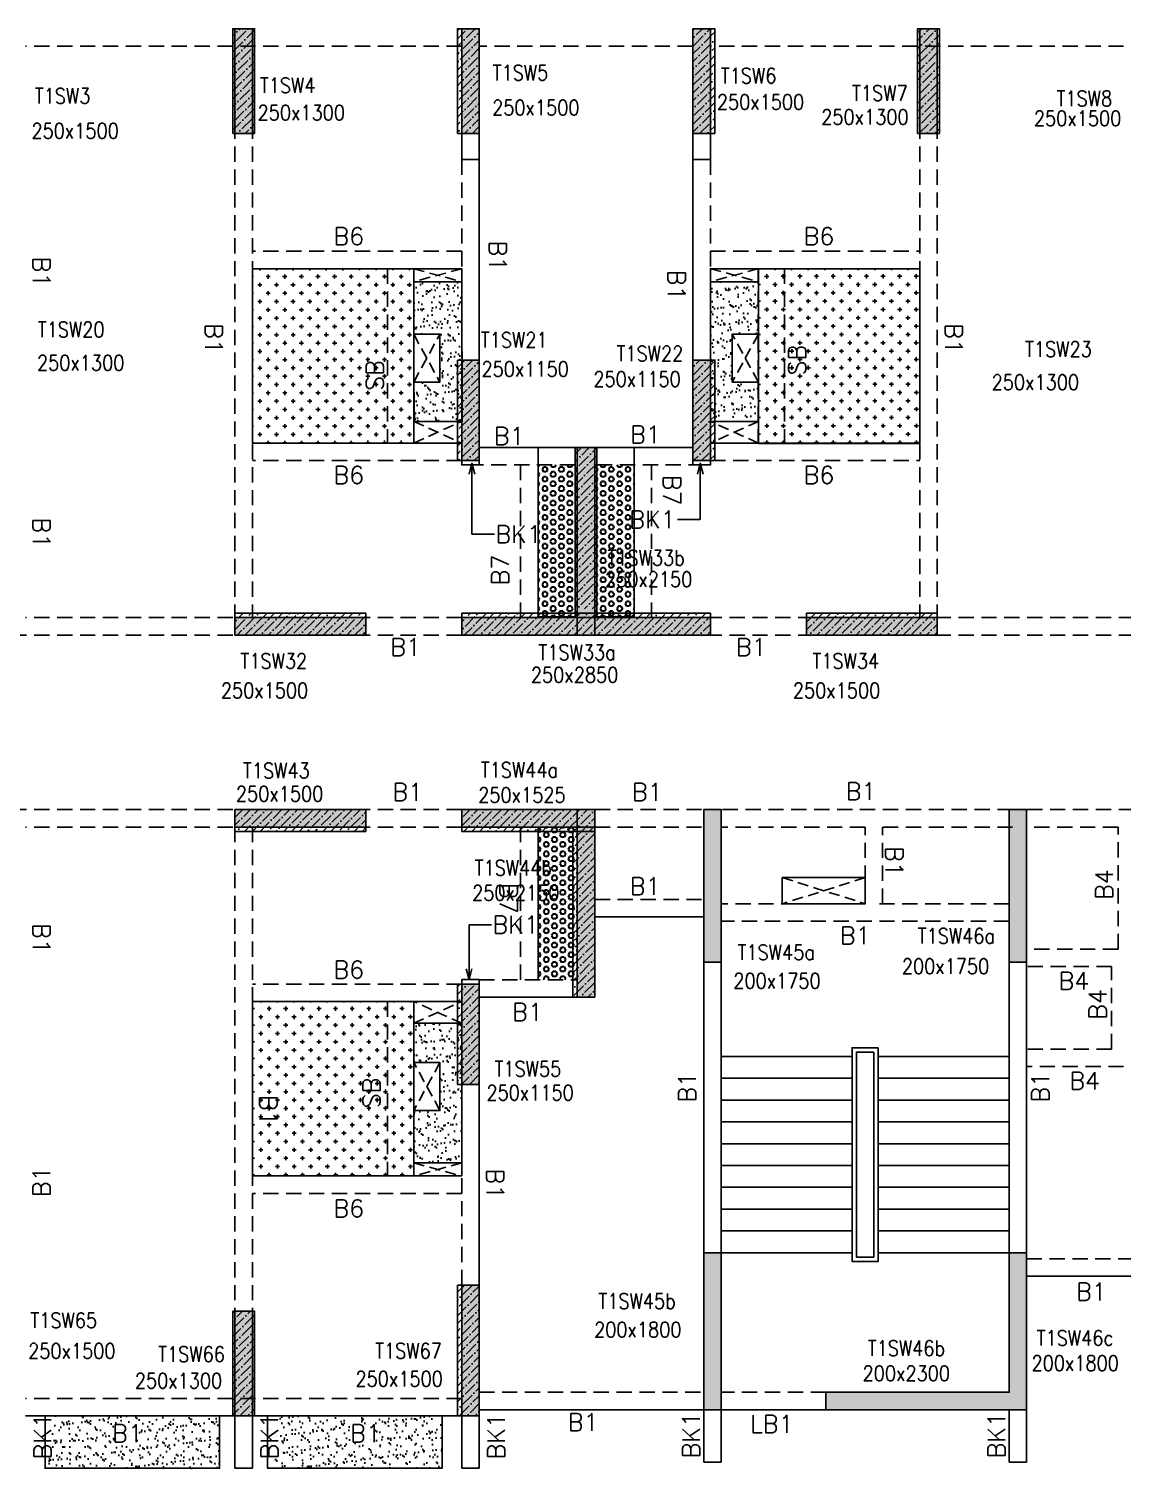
# Model space of a CAD drawing. Header units: millimetres. Extents: x 1078357 to 2594950, y -5122486 to -4636555.
# Drawn here: x 1112016 to 1124549, y -4672491 to -4655991 of the extents above; entities that cross this region are included whole.
import ezdxf

# ---------------------------------------------------------------- set-up
doc = ezdxf.new("R2010")
doc.units = ezdxf.units.MM
for name, pattern in [('CONTINOUS', [0]), ('HIDDEN', [0.375, 0.25, -0.125]), ('New Retail block$0$CONTINOUS', [0])]:
    doc.linetypes.add(name, pattern=pattern)
doc.layers.get('0').update_dxf_attribs({"lineweight": 0})
for name, color, linetype in [('B-200x325', 201, 'HIDDEN'), ('DROP SLAB', 8, 'Continuous'), ('NON STR. RCC WALL', 6, 'Continuous'), ('S-BEAM', 3, 'HIDDEN'), ('S-BEAM NO.', 6, 'Continuous'), ('S-COLUM_STOP', 12, 'Continuous'), ('S-COLUMN', 1, 'Continuous'), ('S-COLUMN_START', 4, 'Continuous'), ('S-CUTOUT', 8, 'HIDDEN'), ('S-SLAB-PROJECTION', 54, 'New Retail block$0$CONTINOUS'), ('S-STAIR', 31, 'Continuous'), ('SLAB FOLD', 8, 'Continuous')]:
    doc.layers.add(name, color=color, linetype=linetype)
for name, color, linetype, lineweight in [('COL. NO.', 30, 'Continuous', 25), ('COL. SIZE', 7, 'Continuous', 25), ('HATCH', 8, 'Continuous', 30)]:
    doc.layers.add(name, color=color, linetype=linetype, lineweight=lineweight)
doc.styles.add('Roman', font='romans')
doc.styles.add('ROMANS', font='romans.shx', dxfattribs={"width": 0.85})
doc.dimstyles.new('HARESH', dxfattribs={"dimtxt": 150, "dimasz": 75, "dimexe": 0, "dimexo": 0, "dimgap": 25, "dimtad": 1, "dimdec": 0, "dimdsep": 46, "dimtxsty": 'Roman', "dimblk": 'OBLIQUE', "dimcen": 225, "dimdle": 25, "dimclrd": 2, "dimclre": 2, "dimclrt": 7, "dimadec": 8, "dimazin": 1, "dimtfac": 1, "dimtdec": 0, "dimtmove": 0, "dimatfit": 0, "dimfxl": 1, "dimlwd": -1, "dimlwe": -1, "dimarcsym": 0})
pattern_1 = [(45, (903512.135, -4613405.35), (33.67596, 123.478522), [158.75, -31.75, 0, -31.75])]
pattern_2 = [(180, (1109278.52, -4473986.17), (-7e-15, -54.992613), [31.75, -63.5]), (300, (1109278.52, -4473986.17), (47.625, 27.496307), [31.75, -63.5]), (240, (1109246.77, -4473986.17), (47.625, -27.496307), [31.75, -63.5])]
pattern_3 = [(180.03079016, (-3255063.09, 14065734.42), (-95.1987999, -95.3011726), [47.625, -142.875]), (270.03079016, (-3255086.91, 14065758.22), (95.3011726, -95.1987999), [47.625, -142.875])]

# ---------------------------------------------------------------- blocks, each defined once
blk = doc.blocks.new('_Oblique')
at = {"color": 0, "linetype": 'ByBlock', "lineweight": -2}
blk.add_line((-0.5, -0.5), (0.5, 0.5), dxfattribs=at)

msp = doc.modelspace()

# ---------------------------------------------------------------- hatches: boundary and pattern name
at = {"layer": 'DROP SLAB'}
h = msp.add_hatch(dxfattribs=at)
h.set_pattern_fill('CROSS', color=8, scale=15, angle=179.96921)
h.set_pattern_definition(pattern_3)
h.paths.add_polyline_path([(1116428.3, -4658741.4), (1114578.3, -4658741.4), (1114578.3, -4660741.2), (1116428.3, -4660741.2)])
h = msp.add_hatch(dxfattribs=at)
h.set_pattern_fill('CROSS', color=8, scale=15, angle=0.03079)
h.set_pattern_definition(pattern_3)
h.paths.add_polyline_path([(1120378.4, -4658744), (1122228.3, -4658744), (1122228.3, -4660743.8), (1120378.4, -4660743.8)])
h = msp.add_hatch(dxfattribs=at)
h.set_pattern_fill('CROSS', color=8, scale=15, angle=0.03079)
h.set_pattern_definition([(180.03079016, (-12032860.81, 51537887.92), (-95.19879988, -95.30117261), [47.625, -142.875]), (270.03079016, (-12032884.64, 51537911.72), (95.30117261, -95.19879988), [47.625, -142.875])])
h.paths.add_polyline_path([(1116428.4, -4667141.1), (1114578.3, -4667141.1), (1114578.3, -4669140.9), (1116428.4, -4669140.9)])
at = {"layer": 'HATCH'}
h = msp.add_hatch(dxfattribs=at)
h.set_pattern_fill('AR-SAND', color=8, scale=3, angle=0.02985)
h.set_pattern_definition([(37.47015413, (-3915069.63, 18699654.32), (-4.72361136, 146.8264517), [0, -115.824, 0, -129.54, 0, -123.825]), (7.4701541, (-3915069.63, 18699654.32), (134.9689868, 214.9772528), [0, -62.484, 0, -104.394, 0, -40.005]), (327.4701541, (-3915163.35, 18699654.37), (237.2979035, 0.3075449), [0, -38.1, 0, -137.16, 0, -179.07]), (317.4701541, (-3915163.35, 18699654.37), (229.1017424, 66.759465), [0, -19.05, 0, -89.916, 0, -102.87])])
h.paths.add_polyline_path([(1116978.4, -4658891.2), (1116428.4, -4658891.2), (1116428.4, -4659491.2), (1116728.4, -4659491.2), (1116728.4, -4660041.2), (1116428.3, -4660041.1), (1116435.8, -4660491.2), (1116982.1, -4660491.2)])
h = msp.add_hatch(dxfattribs=at)
h.set_pattern_fill('AR-SAND', color=8, scale=3, angle=179.97015)
h.set_pattern_definition([(37.47015413, (-3915054.63, 18699617.45), (-4.72361136, 146.8264517), [0, -115.824, 0, -129.54, 0, -123.825]), (7.4701541, (-3915054.63, 18699617.45), (134.9689868, 214.9772528), [0, -62.484, 0, -104.394, 0, -40.005]), (327.4701541, (-3915148.35, 18699617.5), (237.2979035, 0.3075449), [0, -38.1, 0, -137.16, 0, -179.07]), (317.4701541, (-3915148.35, 18699617.5), (229.1017424, 66.759465), [0, -19.05, 0, -89.916, 0, -102.87])])
h.paths.add_polyline_path([(1119828.3, -4658891.2), (1120378.3, -4658891.2), (1120378.3, -4659491.2), (1120078.4, -4659491.2), (1120078.4, -4660041.2), (1120378.3, -4660041.1), (1120378.3, -4660491.2), (1119828.4, -4660491.2)])
at = {"layer": 'HATCH', "ltscale": 1000}
h = msp.add_hatch(dxfattribs=at)
h.set_pattern_fill('HEX', color=8, scale=10, angle=180)
h.set_pattern_definition(pattern_2)
h.paths.add_polyline_path([(1118303.3, -4662730.5), (1117853.3, -4662730.5), (1117853.3, -4660991.2), (1118303.3, -4660991.2)])
h = msp.add_hatch(dxfattribs=at)
h.set_pattern_fill('HEX', color=8, scale=10, angle=180)
h.set_pattern_definition(pattern_2)
h.paths.add_polyline_path([(1118503.7, -4662730.5), (1118953.7, -4662730.5), (1118953.7, -4660991.2), (1118503.7, -4660991.2)])
h = msp.add_hatch(dxfattribs=at)
h.set_pattern_fill('HEX', color=8, scale=10, angle=180)
h.set_pattern_definition([(180, (-1085170.91, 4894052.203), (-7e-15, -54.99261315), [31.75, -63.5]), (300, (-1085170.91, 4894052.203), (47.625, 27.49630658), [31.75, -63.5]), (240, (-1085202.66, 4894052.203), (47.625, -27.49630658), [31.75, -63.5])])
h.paths.add_polyline_path([(1118303.2, -4666891.2), (1117853.1, -4666891.2), (1117853.5, -4665141.2), (1118303.5, -4665141.2)])
at = {"layer": 'HATCH'}
h = msp.add_hatch(dxfattribs=at)
h.set_pattern_fill('AR-SAND', color=8, scale=3, angle=359.97015)
h.set_pattern_definition([(37.47015413, (-3905404.84, 18699617.45), (-4.72361136, 146.8264517), [0, -115.824, 0, -129.54, 0, -123.825]), (7.4701541, (-3905404.84, 18699617.45), (134.9689868, 214.9772528), [0, -62.484, 0, -104.394, 0, -40.005]), (327.4701541, (-3905498.57, 18699617.5), (237.2979035, 0.3075449), [0, -38.1, 0, -137.16, 0, -179.07]), (317.4701541, (-3905498.57, 18699617.5), (229.1017424, 66.759465), [0, -19.05, 0, -89.916, 0, -102.87])])
h.paths.add_polyline_path([(1116978.3, -4668991.2), (1116428.3, -4668991.2), (1116428.3, -4668391.1), (1116728.3, -4668391.1), (1116728.3, -4667841.2), (1116428.3, -4667841.2), (1116428.3, -4667391.2), (1116978.3, -4667391.2)])
h = msp.add_hatch(dxfattribs=at)
h.set_pattern_fill('AR-SAND', color=8, scale=3, angle=179.97015)
h.set_pattern_definition([(37.47015413, (-3913729.63, 18699617.45), (-4.72361136, 146.8264517), [0, -115.824, 0, -129.54, 0, -123.825]), (7.4701541, (-3913729.63, 18699617.45), (134.9689868, 214.9772528), [0, -62.484, 0, -104.394, 0, -40.005]), (327.4701541, (-3913823.35, 18699617.5), (237.2979035, 0.3075449), [0, -38.1, 0, -137.16, 0, -179.07]), (317.4701541, (-3913823.35, 18699617.5), (229.1017424, 66.759465), [0, -19.05, 0, -89.916, 0, -102.87])])
h.paths.add_polyline_path([(1114203.3, -4671891.2), (1112203.3, -4671891.2), (1112203.3, -4672491.2), (1114203.3, -4672491.2)])
h = msp.add_hatch(dxfattribs=at)
h.set_pattern_fill('AR-SAND', color=8, scale=3, angle=179.97015)
h.set_pattern_definition([(37.47015413, (-3916279.63, 18699617.45), (-4.72361136, 146.8264517), [0, -115.824, 0, -129.54, 0, -123.825]), (7.4701541, (-3916279.63, 18699617.45), (134.9689868, 214.9772528), [0, -62.484, 0, -104.394, 0, -40.005]), (327.4701541, (-3916373.35, 18699617.5), (237.2979035, 0.3075449), [0, -38.1, 0, -137.16, 0, -179.07]), (317.4701541, (-3916373.35, 18699617.5), (229.1017424, 66.759465), [0, -19.05, 0, -89.916, 0, -102.87])])
h.paths.add_polyline_path([(1116753.3, -4671891.2), (1114753.3, -4671891.2), (1114753.3, -4672491.2), (1116753.3, -4672491.2)])
at = {"layer": 'S-COLUM_STOP', "lineweight": 25}
h = msp.add_hatch(dxfattribs=at)
h.set_pattern_fill('ANSI36', color=8, scale=20)
h.set_pattern_definition(pattern_1)
h.paths.add_polyline_path([(1114353.5, -4657191.3), (1114603.5, -4657191.3), (1114603.5, -4655991.4), (1114353.5, -4655991.4)])
h = msp.add_hatch(dxfattribs=at)
h.set_pattern_fill('ANSI36', color=8, scale=20)
h.set_pattern_definition(pattern_1)
h.paths.add_polyline_path([(1116928.6, -4657191.2), (1117178.6, -4657191.2), (1117178.6, -4655991.4), (1116928.6, -4655991.4)])
h = msp.add_hatch(dxfattribs=at)
h.set_pattern_fill('ANSI36', color=8, scale=20)
h.set_pattern_definition(pattern_1)
h.paths.add_polyline_path([(1119628.5, -4657191.2), (1119878.5, -4657191.2), (1119878.5, -4655991.2), (1119628.5, -4655991.2)])
h = msp.add_hatch(dxfattribs=at)
h.set_pattern_fill('ANSI36', color=8, scale=20)
h.set_pattern_definition(pattern_1)
h.paths.add_polyline_path([(1122203.5, -4657191.3), (1122453.5, -4657191.3), (1122453.5, -4655991.4), (1122203.5, -4655991.4)])
h = msp.add_hatch(dxfattribs=at)
h.set_pattern_fill('ANSI36', color=8, scale=20)
h.set_pattern_definition(pattern_1)
h.paths.add_polyline_path([(1116928.5, -4659791.2), (1117178.5, -4659791.2), (1117178.5, -4660941.2), (1116928.5, -4660941.2)])
h = msp.add_hatch(dxfattribs=at)
h.set_pattern_fill('ANSI36', color=8, scale=20)
h.set_pattern_definition([(45, (903512.135, -4613405.35), (33.67596, 123.478522), [158.75, -31.75, 0, -31.75])])
h.paths.add_polyline_path([(1119628.5, -4659791.2), (1119878.5, -4659791.2), (1119878.5, -4660941.2), (1119628.5, -4660941.2)])
h = msp.add_hatch(dxfattribs=at)
h.set_pattern_fill('ANSI36', color=8, scale=20)
h.set_pattern_definition(pattern_1)
h.paths.add_polyline_path([(1118278.5, -4662641.2), (1118528.5, -4662641.2), (1118528.5, -4660791.2), (1118278.5, -4660791.2)])
h = msp.add_hatch(dxfattribs=at)
h.set_pattern_fill('ANSI36', color=8, scale=20)
h.set_pattern_definition(pattern_1)
h.paths.add_polyline_path([(1114378.6, -4662691.2), (1115878.6, -4662691.2), (1115878.6, -4662941.2), (1114378.6, -4662941.2)])
h = msp.add_hatch(dxfattribs=at)
h.set_pattern_fill('ANSI36', color=8, scale=20)
h.set_pattern_definition(pattern_1)
h.paths.add_polyline_path([(1116978.6, -4662691.2), (1119828.6, -4662691.2), (1119828.6, -4662941.2), (1116978.6, -4662941.2)])
h = msp.add_hatch(dxfattribs=at)
h.set_pattern_fill('ANSI36', color=8, scale=20)
h.set_pattern_definition(pattern_1)
h.paths.add_polyline_path([(1120928.6, -4662691.2), (1122428.6, -4662691.2), (1122428.6, -4662941.2), (1120928.6, -4662941.2)])
h = msp.add_hatch(dxfattribs=at)
h.set_pattern_fill('ANSI36', color=8, scale=20)
h.set_pattern_definition(pattern_1)
h.paths.add_polyline_path([(1114378.6, -4664941.2), (1115878.6, -4664941.2), (1115878.6, -4665191.2), (1114378.6, -4665191.2)])
h = msp.add_hatch(dxfattribs=at)
h.set_pattern_fill('ANSI36', color=8, scale=20)
h.set_pattern_definition(pattern_1)
h.paths.add_polyline_path([(1116978.6, -4664941.2), (1118503.6, -4664941.2), (1118503.6, -4665191.2), (1116978.6, -4665191.2)])
h = msp.add_hatch(dxfattribs=at)
h.set_pattern_fill('ANSI36', color=8, scale=20)
h.set_pattern_definition(pattern_1)
h.paths.add_polyline_path([(1118253.5, -4665191.2), (1118503.5, -4665191.2), (1118503.5, -4667091.2), (1118253.5, -4667091.2)])
h = msp.add_hatch(dxfattribs=at)
h.set_pattern_fill('ANSI36', color=8, scale=20)
h.set_pattern_definition(pattern_1)
h.paths.add_polyline_path([(1116928.5, -4666941.2), (1117178.5, -4666941.2), (1117178.5, -4668091.2), (1116928.5, -4668091.2)])
h = msp.add_hatch(dxfattribs=at)
h.set_pattern_fill('ANSI36', color=8, scale=20)
h.set_pattern_definition(pattern_1)
h.paths.add_polyline_path([(1116928.5, -4670391.2), (1117178.5, -4670391.2), (1117178.5, -4671891.2), (1116928.5, -4671891.2)])
h = msp.add_hatch(dxfattribs=at)
h.set_pattern_fill('ANSI36', color=8, scale=20)
h.set_pattern_definition(pattern_1)
h.paths.add_polyline_path([(1114603.5, -4670691.2), (1114603.5, -4671891), (1114353.5, -4671891), (1114353.5, -4670691.2)])
at = {"layer": 'S-COLUMN', "lineweight": 25}
h = msp.add_hatch(color=1, dxfattribs=at)
h.dxf.hatch_style = 1
h.paths.add_polyline_path([(1114378.5, -4657191.3), (1114578.5, -4657191.3), (1114578.5, -4655991.2), (1114378.5, -4655991.2)])
at = {"layer": 'S-COLUMN', "lineweight": 25, "extrusion": (-1.00316e-06, 2.11765e-11, 1)}
h = msp.add_hatch(color=1, dxfattribs=at)
h.dxf.hatch_style = 1
h.paths.add_polyline_path([(1116978.5, -4655991.2), (1117178.5, -4655991.2), (1117178.5, -4657191.2), (1116978.5, -4657191.2)])
at = {"layer": 'S-COLUMN', "lineweight": 25, "extrusion": (1.00316e-06, 1.91639e-11, 1)}
h = msp.add_hatch(color=1, dxfattribs=at)
h.dxf.hatch_style = 1
h.paths.add_polyline_path([(1119828.5, -4655991.2), (1119628.5, -4655991.2), (1119628.5, -4657191.2), (1119828.5, -4657191.2)])
at = {"layer": 'S-COLUMN', "lineweight": 25}
h = msp.add_hatch(color=1, dxfattribs=at)
h.dxf.hatch_style = 1
h.paths.add_polyline_path([(1122228.5, -4657191.3), (1122428.5, -4657191.3), (1122428.5, -4655991.2), (1122228.5, -4655991.2)])
at = {"layer": 'S-COLUMN', "lineweight": 25, "extrusion": (-1.00316e-06, 2.11765e-11, 1)}
h = msp.add_hatch(color=1, dxfattribs=at)
h.dxf.hatch_style = 1
h.paths.add_polyline_path([(1116978.5, -4660941.2), (1117178.5, -4660941.2), (1117178.5, -4659791.2), (1116978.5, -4659791.2)])
at = {"layer": 'S-COLUMN', "lineweight": 25, "extrusion": (1.00316e-06, 1.91639e-11, 1)}
h = msp.add_hatch(color=1, dxfattribs=at)
h.dxf.hatch_style = 1
h.paths.add_polyline_path([(1119828.5, -4660941.2), (1119628.5, -4660941.2), (1119628.5, -4659791.2), (1119828.5, -4659791.2)])
at = {"layer": 'S-COLUMN', "lineweight": 25}
h = msp.add_hatch(color=1, dxfattribs=at)
h.dxf.hatch_style = 1
h.paths.add_polyline_path([(1118303.5, -4660791.2), (1118503.5, -4660791.2), (1118503.5, -4662941.2), (1118303.5, -4662941.2)])
h = msp.add_hatch(color=1, dxfattribs=at)
h.dxf.hatch_style = 1
h.paths.add_polyline_path([(1114378.5, -4662741.2), (1115878.5, -4662741.2), (1115878.5, -4662941.2), (1114378.5, -4662941.2)])
h = msp.add_hatch(color=1, dxfattribs=at)
h.dxf.hatch_style = 1
h.paths.add_polyline_path([(1120928.5, -4662741.2), (1122428.5, -4662741.2), (1122428.5, -4662941.2), (1120928.5, -4662941.2)])
h = msp.add_hatch(color=1, dxfattribs=at)
h.dxf.hatch_style = 1
h.paths.add_polyline_path([(1114378.5, -4664941.2), (1115878.5, -4664941.2), (1115878.5, -4665141.2), (1114378.5, -4665141.2)])
h = msp.add_hatch(color=1, dxfattribs=at)
h.dxf.hatch_style = 1
h.paths.add_polyline_path([(1118303.5, -4664941.2), (1118503.5, -4664941.2), (1118503.5, -4667091.2), (1118303.5, -4667091.2)])
h = msp.add_hatch(color=1, dxfattribs=at)
h.dxf.hatch_style = 1
h.paths.add_polyline_path([(1119953.5, -4666691.2), (1119953.5, -4664941.2), (1119753.5, -4664941.2), (1119753.5, -4666691.2), (1119953.5, -4666691.2)], is_closed=False)
h = msp.add_hatch(color=1, dxfattribs=at)
h.dxf.hatch_style = 1
h.paths.add_polyline_path([(1123253.5, -4664941.3), (1123253.5, -4666691.2), (1123453.5, -4666691.2), (1123453.5, -4664941.3), (1123253.5, -4664941.3)], is_closed=False)
at = {"layer": 'S-COLUMN', "lineweight": 25, "extrusion": (-1.00316e-06, -1.91639e-11, 1)}
h = msp.add_hatch(color=1, dxfattribs=at)
h.dxf.hatch_style = 1
h.paths.add_polyline_path([(1116978.5, -4666941.2), (1117178.5, -4666941.2), (1117178.5, -4668091.2), (1116978.5, -4668091.2)])
at = {"layer": 'S-COLUMN', "lineweight": 25}
h = msp.add_hatch(color=1, dxfattribs=at)
h.dxf.hatch_style = 1
h.paths.add_polyline_path([(1119953.5, -4671821.2), (1119953.5, -4670021.2), (1119753.5, -4670021.2), (1119753.5, -4671821.2)])
h = msp.add_hatch(color=1, dxfattribs=at)
h.dxf.hatch_style = 1
h.paths.add_polyline_path([(1123453.5, -4671821.3), (1123453.5, -4670021.2), (1123253.5, -4670021.2), (1123253.5, -4671621.3), (1121153.5, -4671621.2), (1121153.5, -4671821.2)])
at = {"layer": 'S-COLUMN', "lineweight": 25, "extrusion": (-1.00316e-06, -1.91639e-11, 1)}
h = msp.add_hatch(color=1, dxfattribs=at)
h.dxf.hatch_style = 1
h.paths.add_polyline_path([(1116978.5, -4671891.2), (1117178.5, -4671891.2), (1117178.5, -4670391.2), (1116978.5, -4670391.2)])
at = {"layer": 'S-COLUMN', "lineweight": 25}
h = msp.add_hatch(color=1, dxfattribs=at)
h.dxf.hatch_style = 1
h.paths.add_polyline_path([(1114578.5, -4670691.2), (1114578.5, -4671891.2), (1114378.5, -4671891.2), (1114378.5, -4670691.2)])
at = {"layer": 'S-COLUMN_START', "lineweight": 25}
h = msp.add_hatch(color=256, dxfattribs=at)
h.dxf.hatch_style = 1
h.paths.add_polyline_path([(1116978.5, -4662741.2), (1119828.5, -4662741.2), (1119828.5, -4662941.2), (1116978.5, -4662941.2)])
h = msp.add_hatch(color=256, dxfattribs=at)
h.dxf.hatch_style = 1
h.paths.add_polyline_path([(1116978.5, -4665141.2), (1118503.5, -4665141.2), (1118503.5, -4664941.2), (1116978.5, -4664941.2)])

# ---------------------------------------------------------------- linework, layer by layer
at = {"layer": 'DROP SLAB', "color": 3, "linetype": 'CONTINOUS', "ltscale": 500, "elevation": 0}
for points in [[(1116428.3, -4658741.4), (1114578.3, -4658741.4), (1114578.3, -4660741.2), (1116428.3, -4660741.2)], [(1116428.4, -4658741.4), (1116978.4, -4658741.4), (1116978.4, -4658891.2), (1116428.4, -4658891.2)], [(1120378.4, -4658741.4), (1119828.4, -4658741.4), (1119828.4, -4658891.2), (1120378.4, -4658891.2)], [(1120378.4, -4658744), (1122228.3, -4658744), (1122228.3, -4660743.8), (1120378.4, -4660743.8)], [(1116428.4, -4659491.2), (1116728.4, -4659491.2), (1116728.4, -4660041.2), (1116428.4, -4660041.2)], [(1120378.4, -4659491.2), (1120078.4, -4659491.2), (1120078.4, -4660041.2), (1120378.4, -4660041.2)], [(1116428.4, -4660491.2), (1116978.2, -4660491.2), (1116978.2, -4660741.2), (1116428.4, -4660741.2)], [(1120378.4, -4660491.2), (1119828.5, -4660491.2), (1119828.5, -4660741.2), (1120378.4, -4660741.2)], [(1120653.3, -4665721.1), (1121603.3, -4665721.1), (1121603.3, -4666021.2), (1120653.3, -4666021.2)], [(1116428.4, -4667141.1), (1114578.3, -4667141.1), (1114578.3, -4669140.9), (1116428.4, -4669140.9)], [(1116978.1, -4667391.2), (1116428.3, -4667391.2), (1116428.3, -4667141.2), (1116978.1, -4667141.2)], [(1116728.3, -4668391.2), (1116428.3, -4668391.2), (1116428.3, -4667841.2), (1116728.3, -4667841.2)], [(1116978.3, -4669140.9), (1116428.3, -4669140.9), (1116428.3, -4668991.2), (1116978.3, -4668991.2)]]:
    msp.add_lwpolyline(points, close=True, dxfattribs=at)
at = {"layer": 'NON STR. RCC WALL', "elevation": 0}
for points in [[(1117178.5, -4657191.2), (1117178.5, -4657491.2), (1116978.6, -4657491.2), (1116978.6, -4657191.2)], [(1119828.5, -4657191.2), (1119828.5, -4657491.2), (1119628.5, -4657491.2), (1119628.5, -4657191.2)], [(1119953.3, -4670021.2), (1119953.5, -4666691.2), (1119754.1, -4666691.2), (1119753.8, -4670021.2)], [(1123453.3, -4670021.2), (1123453.5, -4666691.2), (1123254.1, -4666691.2), (1123253.8, -4670021.2)]]:
    msp.add_lwpolyline(points, close=True, dxfattribs=at)
at = {"layer": 'S-BEAM', "linetype": 'HIDDEN', "ltscale": 700}
for p, q in [((1116978.3, -4656191.2, 0), (1111978.3, -4656191.2, 0)), ((1114378.3, -4656291.2, 0), (1114378.3, -4662741.1, 0)), ((1114578.3, -4656291.2, 0), (1114578.3, -4662741.1, 0)), ((1119628.2, -4656191.1, 50), (1117178.5, -4656191.1, 0)), ((1124828.3, -4656191.2, 0), (1119828.3, -4656191.2, 0)), ((1122228.3, -4656291.2, 0), (1122228.3, -4662741.1, 0)), ((1122428.3, -4656291.2, 0), (1122428.3, -4662741.1, 0)), ((1116978.3, -4657491.1, 0), (1116978.3, -4659991.2, 0)), ((1119828.3, -4657491.1, 0), (1119828.3, -4659991.2, 0)), ((1116128.3, -4658741.4, 0), (1116128.3, -4660741.2, 0)), ((1120378.2, -4658741.4, 0), (1120378.2, -4660741.2, 0)), ((1120678.2, -4658741.4, 0), (1120678.2, -4660741.2, 0)), ((1118278.5, -4660991.2, 0), (1117178.3, -4660991.2, 0)), ((1118528.5, -4660991.2, 0), (1119628.3, -4660991.2, 0)), ((1116978.3, -4662741.1, 0), (1111978.3, -4662741.1, 0)), ((1130722.1, -4662741.1, 0), (1119828.3, -4662741.1, 0)), ((1116978.3, -4662941.1, 0), (1109378.4, -4662941.2, 0)), ((1130722.1, -4662941.1, 0), (1119828.3, -4662941.1, 0)), ((1116978.3, -4664941.2, 0), (1109428.3, -4664941.2, 0)), ((1118503.2, -4664941.1, 0), (1119753.3, -4664941.1, 0)), ((1123293.3, -4664941.1, 0), (1119953.3, -4664941.1, 0)), ((1130722.1, -4664941.2, 0), (1123453.3, -4664941.2, 0)), ((1116978.3, -4665141.2, 0), (1111978.3, -4665141.2, 0)), ((1114378.3, -4665141.2, 0), (1114378.3, -4671591.1, 0)), ((1114578.3, -4665141.2, 0), (1114578.3, -4671591.1, 0)), ((1118503.2, -4665141.1, 0), (1119753.3, -4665141.1, 0)), ((1121603.3, -4665141.1, 0), (1119953.3, -4665141.1, 0)), ((1121603.3, -4666021.2, 0), (1121603.3, -4665141.1, 0)), ((1123293.3, -4665141.1, 0), (1121753.3, -4665141.1, 0)), ((1121803.3, -4666021.2, 0), (1121803.3, -4665141.1, 0)), ((1124503.3, -4665141.2, 0), (1123453.3, -4665141.2, 0)), ((1124503.3, -4666541.1, 0), (1124503.3, -4665141.2, 0)), ((1118503.2, -4665971.2, 0), (1119753.3, -4665971.2, 0)), ((1121603.3, -4666021.2, 0), (1119953.3, -4666021.2, 0)), ((1123253.3, -4666021.2, 0), (1121753.3, -4666021.2, 0)), ((1123253.3, -4666221.2, 0), (1119953.3, -4666221.2, 0)), ((1124503.3, -4666541.1, 0), (1123453.3, -4666541.1, 0)), ((1124428.3, -4666741.1, 0), (1123453.3, -4666741.1, 0)), ((1124428.3, -4667686.1, 0), (1124428.3, -4666741.1, 0)), ((1117178.3, -4666891.2, 0), (1118303.5, -4666891.2, 0)), ((1116128.3, -4667141.1, 0), (1116128.3, -4669140.9, 0)), ((1124428.3, -4667686.1, 0), (1123453.3, -4667686.1, 0)), ((1124828.3, -4667886.1, 0), (1123453.3, -4667886.1, 0)), ((1116978.3, -4670391.1, 0), (1116978.3, -4668091.1, 0)), ((1123453.3, -4670091.1, 0), (1124828.3, -4670091.1, 0)), ((1117178.2, -4671621.2, 0), (1119753.5, -4671621.2, 0)), ((1121153.3, -4671621.1, 0), (1119953.3, -4671621.1, 0)), ((1116978.3, -4671691.1, 0), (1111978.3, -4671691.1, 0))]:
    msp.add_line(p, q, dxfattribs=at)
at = {"layer": 'S-BEAM', "linetype": 'CONTINOUS', "ltscale": 700}
for p, q in [((1117178.3, -4657491.1, 0), (1117178.3, -4659991.2, 0)), ((1119628.3, -4657491.1, 0), (1119628.3, -4659991.2, 0)), ((1119628.3, -4660791.2, 0), (1117178.3, -4660791.2, 0)), ((1117853.2, -4660791.2, 0), (1117178.3, -4660791.2, 0)), ((1117178.3, -4667091.2, 0), (1118303.5, -4667091.2, 0)), ((1117178.3, -4670391.1, 0), (1117178.3, -4668091.1, 0)), ((1123453.3, -4670291.1, 0), (1124828.3, -4670291.1, 0)), ((1116978.3, -4671891.1, 0), (1111978.3, -4671891.1, 0)), ((1114378.3, -4672491.2, 0), (1114378.3, -4671891.2, 0)), ((1114578.3, -4671891.2, 0), (1114578.3, -4672491.2, 0)), ((1116978.3, -4672491.2, 0), (1116978.3, -4671891.2, 0)), ((1117178.3, -4671891.2, 0), (1117178.3, -4672491.2, 0)), ((1119753.3, -4672421.2, 0), (1119753.3, -4671821.2, 0)), ((1121153.3, -4671821.1, 0), (1119953.3, -4671821.1, 0)), ((1119953.3, -4671821.2, 0), (1119953.3, -4672421.2, 0)), ((1123253.3, -4672421.2, 0), (1123253.3, -4671821.2, 0)), ((1123453.3, -4671821.2, 0), (1123453.3, -4672421.2, 0)), ((1119953.3, -4672421.2, 0), (1119753.3, -4672421.2, 0)), ((1123453.3, -4672421.2, 0), (1123253.3, -4672421.2, 0)), ((1114578.3, -4672491.2, 0), (1114378.3, -4672491.2, 0)), ((1117178.3, -4672491.2, 0), (1116978.3, -4672491.2, 0))]:
    msp.add_line(p, q, dxfattribs=at)
at = {"layer": 'S-BEAM', "ltscale": 700}
for p, q in [((1116978.4, -4658541.4, 0), (1114578.4, -4658541.4, 0)), ((1119828.3, -4658541.4, 0), (1122228.3, -4658541.4, 0)), ((1116978.2, -4660941.2, 0), (1114578.4, -4660941.2, 0)), ((1117653.2, -4660991.2, 0), (1117653.2, -4662741.2, 0)), ((1119153.5, -4660991.2, 0), (1119153.5, -4662741.2, 0)), ((1119828.5, -4660941.2, 0), (1122228.3, -4660941.2, 0)), ((1117653.2, -4666891.2, 0), (1117653.2, -4665141.2, 0)), ((1116978.2, -4666941.1, 0), (1114578.4, -4666941.1, 0)), ((1116978.4, -4669340.9, 0), (1114578.4, -4669340.9, 0))]:
    msp.add_line(p, q, dxfattribs=at)
at = {"layer": 'S-BEAM', "linetype": 'Continuous', "ltscale": 700}
for p, q in [((1116978.4, -4658741.4, 0), (1114578.4, -4658741.4, 0)), ((1119828.3, -4658741.4, 0), (1122228.3, -4658741.4, 0)), ((1116978.2, -4660741.2, 0), (1114578.4, -4660741.2, 0)), ((1119828.5, -4660741.2, 0), (1122228.3, -4660741.2, 0)), ((1117853.2, -4660991.2, 0), (1117853.2, -4662730.5, 0)), ((1118953.5, -4660991.2, 0), (1118953.5, -4662730.5, 0)), ((1117853.2, -4666891.2, 0), (1117853.2, -4665151.8, 0)), ((1118503.2, -4666171.2, 0), (1119753.3, -4666171.2, 0)), ((1117178.3, -4666941, 0), (1117178.3, -4666891, 0)), ((1116978.2, -4667141.1, 0), (1114578.4, -4667141.1, 0)), ((1116428.4, -4669140.9, 0), (1116428.4, -4667141.1, 0)), ((1116978.4, -4669140.9, 0), (1114578.4, -4669140.9, 0)), ((1117178.2, -4671821.2, 0), (1119753.3, -4671821.2, 0))]:
    msp.add_line(p, q, dxfattribs=at)
at = {"layer": 'S-BEAM', "linetype": 'ByBlock', "ltscale": 700}
for p, q in [((1116428.3, -4658741.4, 0), (1116428.3, -4660741.2, 0)), ((1116428.3, -4667141.1, 0), (1116428.3, -4669140.9, 0))]:
    msp.add_line(p, q, dxfattribs=at)
at = {"layer": 'S-BEAM', "linetype": 'Continuous', "ltscale": 700, "elevation": 0}
for points in [[(1116978.3, -4660941.2), (1117178.3, -4660941.2), (1117178.3, -4660991.4), (1116978.3, -4660991.4)], [(1119828.4, -4660941.2), (1119628.4, -4660941.2), (1119628.4, -4660991.4), (1119828.4, -4660991.4)], [(1119953.5, -4666691.2), (1119753.5, -4666691.2), (1119753.5, -4670021.2), (1119953.5, -4670021.2)], [(1123253.5, -4666691.2), (1123453.5, -4666691.2), (1123453.5, -4670021.2), (1123253.5, -4670021.2)], [(1117178.3, -4666941), (1116978.3, -4666941), (1116978.3, -4666890.8), (1117178.3, -4666890.8)]]:
    msp.add_lwpolyline(points, close=True, dxfattribs=at)
at = {"layer": 'S-COLUM_STOP', "lineweight": 25, "elevation": 0}
for points in [[(1114353.5, -4657191.3), (1114603.5, -4657191.3), (1114603.5, -4655991.2), (1114353.5, -4655991.2)], [(1116928.5, -4657191), (1117178.5, -4657191), (1117178.5, -4655991.2), (1116928.5, -4655991.2)], [(1119628.5, -4657191), (1119878.5, -4657191), (1119878.5, -4655991.2), (1119628.5, -4655991.2)], [(1122203.5, -4657191.3), (1122453.5, -4657191.3), (1122453.5, -4655991.2), (1122203.5, -4655991.2)], [(1116928.5, -4659791.2), (1117178.5, -4659791.2), (1117178.5, -4660941.2), (1116928.5, -4660941.2)], [(1119628.5, -4659791.2), (1119878.5, -4659791.2), (1119878.5, -4660941.2), (1119628.5, -4660941.2)], [(1118278.5, -4662691.2), (1118528.5, -4662691.2), (1118528.5, -4660791.2), (1118278.5, -4660791.2)], [(1114378.5, -4662691.2), (1115878.5, -4662691.2), (1115878.5, -4662941.2), (1114378.5, -4662941.2)], [(1116978.5, -4662691.2), (1119828.5, -4662691.2), (1119828.5, -4662941.2), (1116978.5, -4662941.2)], [(1120928.5, -4662691.2), (1122428.5, -4662691.2), (1122428.5, -4662941.2), (1120928.5, -4662941.2)], [(1114378.5, -4664941.2), (1115878.5, -4664941.2), (1115878.5, -4665191.2), (1114378.5, -4665191.2)], [(1116978.5, -4664941.2), (1118503.5, -4664941.2), (1118503.5, -4665191.2), (1116978.5, -4665191.2)], [(1118253.5, -4665191.2), (1118503.5, -4665191.2), (1118503.5, -4667091.2), (1118253.5, -4667091.2)], [(1116928.5, -4666941.2), (1117178.5, -4666941.2), (1117178.5, -4668091.2), (1116928.5, -4668091.2)], [(1116928.5, -4670391.2), (1117178.5, -4670391.2), (1117178.5, -4671891.2), (1116928.5, -4671891.2)], [(1114353.5, -4670691.2), (1114603.5, -4670691.2), (1114603.5, -4671891), (1114353.5, -4671891)]]:
    msp.add_lwpolyline(points, close=True, dxfattribs=at)
at = {"layer": 'S-COLUMN', "color": 1, "lineweight": 25}
msp.add_line((1119753.5, -4666691.2, 0), (1119953.5, -4666691.2, 0), dxfattribs=at)
at = {"layer": 'S-COLUMN', "color": 1, "lineweight": 25, "elevation": 0}
for points in [[(1114378.5, -4655991.2), (1114578.5, -4655991.2), (1114578.5, -4657191.3), (1114378.5, -4657191.3)], [(1122228.5, -4655991.2), (1122428.5, -4655991.2), (1122428.5, -4657191.3), (1122228.5, -4657191.3)], [(1118303.5, -4660791.2), (1118503.5, -4660791.2), (1118503.5, -4662941.2), (1118303.5, -4662941.2)], [(1114378.5, -4662741.2), (1115878.5, -4662741.2), (1115878.5, -4662941.2), (1114378.5, -4662941.2)], [(1120928.5, -4662741.2), (1122428.5, -4662741.2), (1122428.5, -4662941.2), (1120928.5, -4662941.2)], [(1114378.5, -4664941.2), (1115878.5, -4664941.2), (1115878.5, -4665141.2), (1114378.5, -4665141.2)], [(1118303.5, -4664941.2), (1118503.5, -4664941.2), (1118503.5, -4667091.2), (1118303.5, -4667091.2)], [(1119953.5, -4666691.2), (1119953.5, -4664941.2), (1119753.5, -4664941.2), (1119753.5, -4666691.2)], [(1118303.5, -4665141.2), (1118503.5, -4665141.2), (1118503.5, -4667091.2), (1118303.5, -4667091.2)], [(1114378.5, -4670691.4), (1114578.5, -4670691.4), (1114578.5, -4671891.2), (1114378.5, -4671891.2)]]:
    msp.add_lwpolyline(points, close=True, dxfattribs=at)
at = {"layer": 'S-COLUMN', "color": 1, "lineweight": 25, "extrusion": (-1.00316e-06, 2.11765e-11, 1), "elevation": -1.1}
for points in [[(1116978.5, -4655991.2), (1117178.5, -4655991.2), (1117178.5, -4657191.2), (1116978.5, -4657191.2)], [(1116978.5, -4660941.2), (1117178.5, -4660941.2), (1117178.5, -4659791.2), (1116978.5, -4659791.2)]]:
    msp.add_lwpolyline(points, close=True, dxfattribs=at)
at = {"layer": 'S-COLUMN', "color": 1, "lineweight": 25, "extrusion": (1.00316e-06, 1.91639e-11, 1), "elevation": 1.1}
for points in [[(1119828.5, -4655991.2), (1119628.5, -4655991.2), (1119628.5, -4657191.2), (1119828.5, -4657191.2)], [(1119828.5, -4660941.2), (1119628.5, -4660941.2), (1119628.5, -4659791.2), (1119828.5, -4659791.2)]]:
    msp.add_lwpolyline(points, close=True, dxfattribs=at)
at = {"layer": 'S-COLUMN', "color": 1, "lineweight": 25, "elevation": 0}
for points in [[(1123253.5, -4664941.3), (1123253.5, -4666691.2), (1123453.5, -4666691.2), (1123453.5, -4664941.3), (1123253.5, -4664941.3)], [(1119953.5, -4670021.2), (1119953.5, -4671821.2), (1119753.5, -4671821.2), (1119753.5, -4670021.2), (1119953.5, -4670021.2)], [(1123453.5, -4670021.2), (1123453.5, -4671821.3), (1121153.5, -4671821.2), (1121153.5, -4671621.2), (1123253.5, -4671621.3), (1123253.5, -4670021.2), (1123453.5, -4670021.2)]]:
    msp.add_lwpolyline(points, dxfattribs=at)
at = {"layer": 'S-COLUMN', "color": 1, "lineweight": 25, "extrusion": (-1.00316e-06, -1.91639e-11, 1), "elevation": -1.1}
for points in [[(1116978.5, -4666941.2), (1117178.5, -4666941.2), (1117178.5, -4668091.2), (1116978.5, -4668091.2)], [(1116978.5, -4671891.2), (1117178.5, -4671891.2), (1117178.5, -4670391.2), (1116978.5, -4670391.2)]]:
    msp.add_lwpolyline(points, close=True, dxfattribs=at)
at = {"layer": 'S-COLUMN_START', "color": 4, "lineweight": 25, "elevation": 0}
for points in [[(1116978.5, -4662741.2), (1119828.5, -4662741.2), (1119828.5, -4662941.2), (1116978.5, -4662941.2)], [(1116978.5, -4665141.2), (1118503.5, -4665141.2), (1118503.5, -4664941.2), (1116978.5, -4664941.2)]]:
    msp.add_lwpolyline(points, close=True, dxfattribs=at)
at = {"layer": 'S-CUTOUT', "ltscale": 500}
for p, q in [((1116978.4, -4658741.4, 0), (1116428.3, -4658891.2, 0)), ((1116428.4, -4658741.4, 0), (1116978.4, -4658891.1, 0)), ((1119828.4, -4658741.2, 0), (1120378.4, -4658891.2, 0)), ((1120377.5, -4658741.4, 0), (1119828.4, -4658891.2, 0)), ((1116428.4, -4659491.2, 0), (1116728.4, -4660041.2, 0)), ((1116428.4, -4660041.2, 0), (1116728.4, -4659491.2, 0)), ((1120378.4, -4659491.2, 0), (1120078.4, -4660041.2, 0)), ((1120378.4, -4660041.2, 0), (1120078.4, -4659491.2, 0)), ((1116428.4, -4660491.2, 0), (1116978.2, -4660741.2, 0)), ((1116428.4, -4660741.2, 0), (1116978.4, -4660491.2, 0)), ((1120378.4, -4660741.2, 0), (1119828.4, -4660491.2, 0)), ((1120378.4, -4660491.2, 0), (1119828.5, -4660741.2, 0)), ((1120653.3, -4665721.1, 0), (1121603.3, -4666021.1, 0)), ((1121603.3, -4665721.1, 0), (1120653.4, -4666021.1, 0)), ((1116978.3, -4667391.2, 0), (1116428.3, -4667141.1, 0)), ((1116428.3, -4667391.2, 0), (1116978.1, -4667141.1, 0)), ((1116728.3, -4668391.2, 0), (1116428.3, -4667841.2, 0)), ((1116728.3, -4667841.2, 0), (1116428.3, -4668391.1, 0)), ((1116978.3, -4668991.2, 0), (1116428.3, -4669140.9, 0)), ((1116428.3, -4668991.2, 0), (1116977.5, -4669140.9, 0))]:
    msp.add_line(p, q, dxfattribs=at)
at = {"layer": 'S-SLAB-PROJECTION', "elevation": 0}
for points in [[(1114203.3, -4671891.2), (1112203.3, -4671891.2), (1112203.3, -4672491.2), (1114203.3, -4672491.2)], [(1116753.3, -4671891.2), (1114753.3, -4671891.2), (1114753.3, -4672491.2), (1116753.3, -4672491.2)]]:
    msp.add_lwpolyline(points, close=True, dxfattribs=at)
at = {"layer": 'S-STAIR', "elevation": 0}
for points in [[(1121753.3, -4667671.2), (1121753.3, -4670121.2), (1121453.3, -4670121.2), (1121453.3, -4667671.2)], [(1121703.3, -4667721.2), (1121703.3, -4670071.2), (1121503.3, -4670071.2), (1121503.3, -4667721.2)]]:
    msp.add_lwpolyline(points, close=True, dxfattribs=at)
for points in [[(1121453.3, -4667771.2), (1119953.3, -4667771.2)], [(1119953.3, -4667771.2), (1119953.3, -4670021.2), (1121453.3, -4670021.2)], [(1121753.3, -4667771.2), (1123253.3, -4667771.2)], [(1123253.3, -4667771.2), (1123253.3, -4670021.2), (1121753.3, -4670021.2)], [(1119953.3, -4668021.2), (1121453.3, -4668021.2)], [(1123253.3, -4668021.2), (1121753.3, -4668021.2)], [(1119953.3, -4668271.2), (1121453.3, -4668271.2)], [(1123253.3, -4668271.2), (1121753.3, -4668271.2)], [(1119953.3, -4668521.2), (1121453.3, -4668521.2)], [(1123253.3, -4668521.2), (1121753.3, -4668521.2)], [(1119953.3, -4668771.2), (1121453.3, -4668771.2)], [(1123253.3, -4668771.2), (1121753.3, -4668771.2)], [(1119953.3, -4669021.2), (1121453.3, -4669021.2)], [(1123253.3, -4669021.2), (1121753.3, -4669021.2)], [(1119953.3, -4669271.2), (1121453.3, -4669271.2)], [(1123253.3, -4669271.2), (1121753.3, -4669271.2)], [(1119953.3, -4669521.2), (1121453.3, -4669521.2)], [(1123253.3, -4669521.2), (1121753.3, -4669521.2)], [(1119953.3, -4669771.2), (1121453.3, -4669771.2)], [(1123253.3, -4669771.2), (1121753.3, -4669771.2)]]:
    msp.add_lwpolyline(points, dxfattribs=at)
at = {"layer": 'SLAB FOLD', "color": 8, "ltscale": 1000, "elevation": 0}
for points in [[(1116978.4, -4658891.2), (1116428.4, -4658891.2), (1116428.4, -4659491.2), (1116728.4, -4659491.2), (1116728.4, -4660041.2), (1116428.3, -4660041.1), (1116435.8, -4660491.2), (1116982.1, -4660491.2), (1116978.4, -4658891.2)], [(1119828.3, -4658891.2), (1120378.3, -4658891.2), (1120378.3, -4659491.2), (1120078.4, -4659491.2), (1120078.4, -4660041.2), (1120378.3, -4660041.1), (1120378.3, -4660491.2), (1119828.4, -4660491.2), (1119828.3, -4658891.2)], [(1116978.3, -4668991.2), (1116428.3, -4668991.2), (1116428.3, -4668391.1), (1116728.3, -4668391.1), (1116728.3, -4667841.2), (1116428.3, -4667841.2), (1116428.3, -4667391.2), (1116978.3, -4667391.2), (1116978.3, -4668991.2)]]:
    msp.add_lwpolyline(points, dxfattribs=at)
for points in [[(1117853.2, -4662730.5), (1118278.5, -4662730.5), (1118278.5, -4660791.2), (1117853.2, -4660791.2)], [(1118953.5, -4662730.5), (1118528.2, -4662730.5), (1118528.2, -4660791.2), (1118953.5, -4660791.2)]]:
    msp.add_lwpolyline(points, close=True, dxfattribs=at)

# ---------------------------------------------------------------- texts
at = {"layer": 'B-200x325', "linetype": 'Continuous', "ltscale": 700, "style": 'ROMANS'}
for rotation, p in [(0.00094, (1115508.9, -4658469.3, -2.7)), (359.99866, (1120897.8, -4658469.3, -2.7)), (0.00094, (1115508.9, -4661206.4, -2.7)), (359.99866, (1120897.8, -4661206.4, -2.7)), (359.99906, (1115508.9, -4666875.9, -2.7)), (359.99906, (1115508.9, -4669613.1, -2.7))]:
    msp.add_text('B6', height=200, rotation=rotation, dxfattribs=at).set_placement(p)
at = {"layer": 'COL. NO.', "linetype": 'Continuous', "style": 'ROMANS', "width": 0.85}
for s, p in [('T1SW5', (1117333, -4656582.3, -320.4)), ('T1SW6', (1119948.6, -4656616.8, -320.4)), ('T1SW4', (1114665.3, -4656726.9, -320.4)), ('T1SW3', (1112084.9, -4656848.5, -320.4)), ('T1SW7', (1121452.9, -4656815.7, -320.4)), ('T1SW8', (1123797, -4656877.7, -320.4)), ('T1SW20', (1112119.4, -4659526, -320.4)), ('T1SW21', (1117197.8, -4659645.3, -320.4)), ('T1SW23', (1123435.6, -4659750.9, -320.4)), ('T1SW22', (1118753.5, -4659802, -320.4)), ('T1SW33b', (1118649.3, -4662143.9, -320.4)), ('T1SW33a', (1117857.7, -4663227.4, -320.4)), ('T1SW32', (1114441.8, -4663325.8, -320.4)), ('T1SW34', (1120998.7, -4663325.8, -320.4)), ('T1SW43', (1114471.1, -4664582, -320.4)), ('T1SW44a', (1117197.3, -4664574.5, 0)), ('T1SW44b', (1117126.7, -4665696.7, 0)), ('T1SW46a', (1122205.7, -4666477.1, -320.4)), ('T1SW45a', (1120140.7, -4666664.9, -320.4)), ('T1SW55', (1117354.7, -4668001.2, -320.4)), ('T1SW45b', (1118545.4, -4670663.2, 0)), ('T1SW65', (1112034, -4670883.5, -320.4)), ('T1SW46c', (1123569.3, -4671085.8, -320.4)), ('T1SW66', (1113499, -4671271.6, -320.4)), ('T1SW67', (1115985.9, -4671232.4, -320.4)), ('T1SW46b', (1121633, -4671203.4, -320.4))]:
    msp.add_text(s, height=175, dxfattribs=at).set_placement(p)
at = {"layer": 'COL. SIZE', "linetype": 'Continuous', "style": 'ROMANS', "width": 0.85}
for s, p in [('250x1500', (1119903.4, -4656918, -320.4)), ('250x1300', (1114639, -4657040.1, -320.4)), ('250x1500', (1117327.3, -4656982.3, -320.4)), ('250x1300', (1121099.8, -4657089.6, -320.4)), ('250x1500', (1123537.7, -4657105.5, -320.4)), ('250x1500', (1112046.8, -4657248.5, -320.4)), ('250x1300', (1112110.4, -4659907.8, -320.4)), ('250x1150', (1117205.3, -4659978.4, -320.4)), ('250x1150', (1118487.9, -4660093.9, -320.4)), ('250x1300', (1123053.8, -4660130.6, -320.4)), ('250x2150', (1118620.8, -4662389.1, -320.4)), ('250x2850', (1117771.9, -4663484.9, -320.4)), ('250x1500', (1114217.9, -4663663.4, -320.4)), ('250x1500', (1120774.8, -4663663.4, -320.4)), ('250x1500', (1114390.7, -4664848.1, -320.4)), ('250x1525', (1117168.2, -4664861.6, -2.7)), ('250x2150', (1117097.7, -4665983.8, -2.7)), ('200x1750', (1122024, -4666824.8, -320.4)), ('200x1750', (1120091.6, -4666992.1, -320.4)), ('250x1150', (1117261.8, -4668274.8, -320.4)), ('200x1800', (1118496.3, -4670990.5, 0)), ('250x1500', (1112009, -4671234.7, -320.4)), ('200x1800', (1123510.1, -4671373.8, -320.4)), ('250x1300', (1113231.9, -4671576.2, -320.4)), ('250x1500', (1115761, -4671554.3, -320.4)), ('200x2300', (1121573.9, -4671491.4, -320.4))]:
    msp.add_text(s, height=175, dxfattribs=at).set_placement(p)
at = {"layer": 'S-BEAM', "linetype": 'HIDDEN', "ltscale": 500, "style": 'ROMANS'}
for rotation, p in [(89.99906, (1124442.3, -4665977.7, -2.7)), (359.99906, (1123819.7, -4667004.6, -2.7)), (89.99906, (1124367.3, -4667350.1, -2.7)), (359.99906, (1123943.5, -4668149.6, -2.7))]:
    msp.add_text('B4', height=200, rotation=rotation, dxfattribs=at).set_placement(p)
at = {"layer": 'S-BEAM NO.', "linetype": 'HIDDEN', "ltscale": 500, "style": 'ROMANS'}
for s, rotation, p in [('B1', 269.99906, (1117292.7, -4658418.6, -2.7)), ('B1', 269.99906, (1112061.5, -4658603, -2.7)), ('B1', 269.99906, (1119342.3, -4658753.3, -2.7)), ('B1', 269.99906, (1114037.9, -4659366.1, -2.7)), ('B1', 269.99906, (1122518.8, -4659366.1, -2.7)), ('B1', 359.99906, (1117347.6, -4660759.3, -2.7)), ('B1', 359.99906, (1118908.7, -4660742.5, -2.7)), ('B1', 269.99906, (1112061.5, -4661593, -2.7)), ('B1', 359.99906, (1116159.6, -4663178.4, -2.7)), ('B1', 359.99906, (1120122, -4663178.4, -2.7)), ('B1', 359.99906, (1116183.2, -4664839.3, -2.7)), ('B1', 359.99906, (1118929.7, -4664839.3, -2.7)), ('B1', 359.99906, (1121379.5, -4664831.5, -2.7)), ('B1', 359.99906, (1118905.3, -4665919, -2.7)), ('B1', 269.99906, (1112061.5, -4666243.1, -2.7)), ('B1', 359.99906, (1121313.8, -4666484.7, -2.7)), ('B1', 359.99906, (1117556.3, -4667362.3, -2.7)), ('B1', 269.99906, (1114662.2, -4668212.4, -2.7)), ('B1', 90.00094, (1112261.5, -4669382.9, -2.7)), ('B1', 269.99906, (1117262.2, -4669055.4, -2.7)), ('B1', 0.00094, (1124020.2, -4670568, -2.7)), ('B1', 359.99906, (1118194.1, -4672063.1, -2.7)), ('LB1', 359.99906, (1120284.3, -4672084.6, -2.7)), ('B1', 0.00094, (1112971.4, -4672191.5, -2.7)), ('B1', 0.00094, (1115699.4, -4672191.5, -2.7))]:
    msp.add_text(s, height=200, rotation=rotation, dxfattribs=at).set_placement(p)
at = {"layer": 'S-BEAM NO.', "linetype": 'Continuous', "ltscale": 700, "style": 'ROMANS'}
for s, rotation, p in [('SB', 90.00094, (1120922.9, -4659965.5, -2.7)), ('SB', 90.00094, (1116083, -4660141.8, -2.7)), ('B7', 269.99866, (1119288.3, -4661103.3, -2.7)), ('BK1', 0.00094, (1118899.5, -4661716.8, -2.7)), ('BK1', 359.99906, (1117364.4, -4661885.1, -2.7)), ('B7', 90.00094, (1117518.4, -4662370.8, -2.7)), ('B7', 269.99906, (1117416.5, -4665782.6, -2.7)), ('BK1', 0.00094, (1117331.4, -4666360.4, -2.7)), ('SB', 90.00094, (1116044.6, -4668365.4, -2.7)), ('B1', 89.99906, (1119662.5, -4668300.6, -2.7)), ('B1', 89.99906, (1123711.3, -4668300.6, -2.7))]:
    msp.add_text(s, height=200, rotation=rotation, dxfattribs=at).set_placement(p)
at = {"layer": 'S-BEAM NO.', "linetype": 'HIDDEN', "ltscale": 700, "style": 'ROMANS'}
msp.add_text('B1', height=200, rotation=269.99906, dxfattribs=at).set_placement((1121837.2, -4665359.6, -2.7))
at = {"layer": 'S-BEAM NO.', "linetype": 'CONTINOUS', "ltscale": 700, "style": 'ROMANS'}
for p in [(1112274, -4672390.7, 50), (1114874, -4672390.8, 50), (1117474, -4672390.8, 50), (1119708.7, -4672378.4, 50), (1123208.7, -4672378.4, 50)]:
    msp.add_text('BK1', height=200, rotation=90, dxfattribs=at).set_placement(p)

# ---------------------------------------------------------------- leaders
at = {"layer": 'S-BEAM NO.', "linetype": 'Continuous', "ltscale": 700}
for points in [[(1117094.8, -4660971.5, 0), (1117094.8, -4661782.9, 0), (1117353.6, -4661782.9, 0)], [(1119711.9, -4660971.5, 0), (1119711.9, -4661614.5, 0), (1119453.1, -4661614.5, 0)], [(1117061.8, -4666890.8, 0), (1117061.8, -4666262.6, 0), (1117320.7, -4666262.6, 0)]]:
    msp.add_leader(points, dimstyle='HARESH', override={"dimasz": 125, "dimgap": 25, "dimtad": 0, "dimldrblk": 'Open30'}, dxfattribs=at)

doc.saveas('drawing.dxf')
